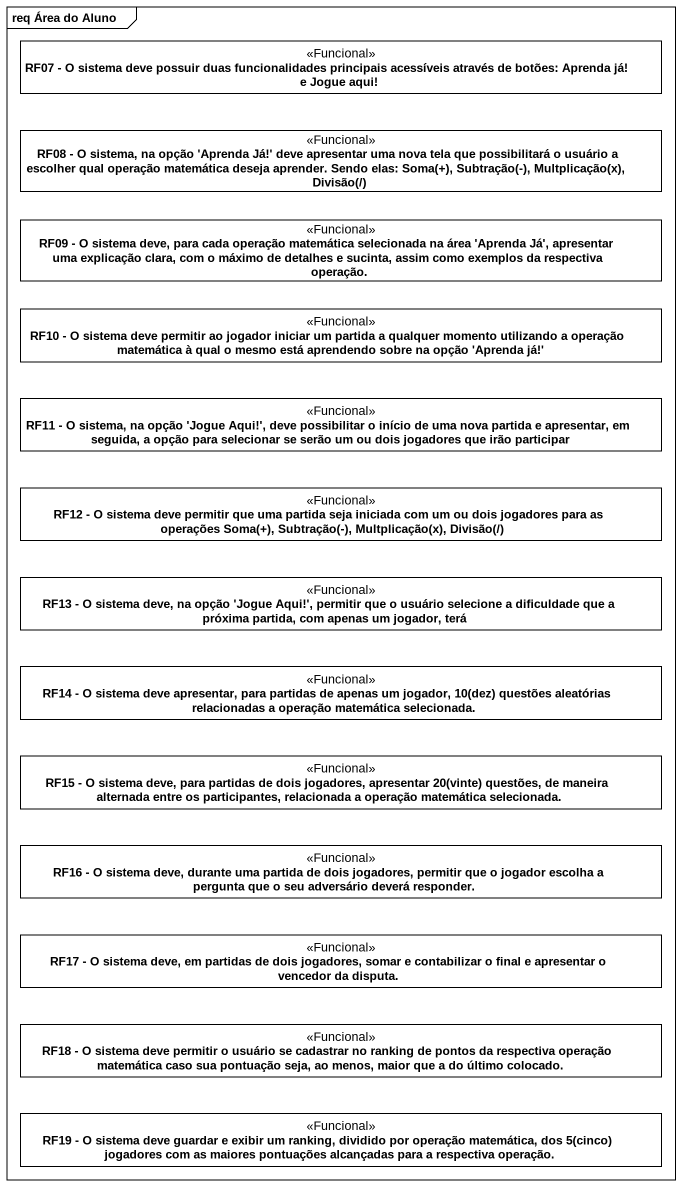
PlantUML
@startuml
mainframe req Área do Aluno
hide circle
hide empty members
class "RF07 - O sistema deve possuir duas funcionalidades principais acessíveis através de botões: Aprenda já! e Jogue aqui!" as RF07_O_sistema_deve_possuir <<Funcional>>
class "RF08 - O sistema, na opção 'Aprenda Já!' deve apresentar uma nova tela que possibilitará o usuário a escolher qual operação matemática deseja aprender. Sendo elas: Soma(+), Subtração(-), Multplicação(x), Divisão(/)" as RF08_O_sistema_na_opção <<Funcional>>
class "RF09 - O sistema deve, para cada operação matemática selecionada na área 'Aprenda Já', apresentar uma explicação clara, com o máximo de detalhes e sucinta, assim como exemplos da respectiva operação." as RF09_O_sistema_deve_para <<Funcional>>
class "RF10 - O sistema deve permitir ao jogador iniciar um partida a qualquer momento utilizando a operação matemática à qual o mesmo está aprendendo sobre na opção 'Aprenda já!'" as RF10_O_sistema_deve <<Funcional>>
class "RF11 - O sistema, na opção 'Jogue Aqui!', deve possibilitar o início de uma nova partida e apresentar, em seguida, a opção para selecionar se serão um ou dois jogadores que irão participar" as RF11_O_sistema_na_opção <<Funcional>>
class "RF12 - O sistema deve permitir que uma partida seja iniciada com um ou dois jogadores para as operações Soma(+), Subtração(-), Multplicação(x), Divisão(/)" as RF12_O_sistema_deve <<Funcional>>
class "RF13 - O sistema deve, na opção 'Jogue Aqui!', permitir que o usuário selecione a dificuldade que a próxima partida, com apenas um jogador, terá" as RF13_O_sistema_deve_na <<Funcional>>
class "RF14 - O sistema deve apresentar, para partidas de apenas um jogador, 10(dez) questões aleatórias relacionadas a operação matemática selecionada." as RF14_O_sistema_deve <<Funcional>>
class "RF15 - O sistema deve, para partidas de dois jogadores, apresentar 20(vinte) questões, de maneira alternada entre os participantes, relacionada a operação matemática selecionada." as RF15_O_sistema_deve_para <<Funcional>>
class "RF16 - O sistema deve, durante uma partida de dois jogadores, permitir que o jogador escolha a pergunta que o seu adversário deverá responder." as RF16_O_sistema_deve_durante <<Funcional>>
class "RF17 - O sistema deve, em partidas de dois jogadores, somar e contabilizar o final e apresentar o vencedor da disputa." as RF17_O_sistema_deve_em <<Funcional>>
class "RF18 - O sistema deve permitir o usuário se cadastrar no ranking de pontos da respectiva operação matemática caso sua pontuação seja, ao menos, maior que a do último colocado." as RF18_O_sistema_deve <<Funcional>>
class "RF19 - O sistema deve guardar e exibir um ranking, dividido por operação matemática, dos 5(cinco) jogadores com as maiores pontuações alcançadas para a respectiva operação." as RF19_O_sistema_deve_guardar <<Funcional>>
@enduml
